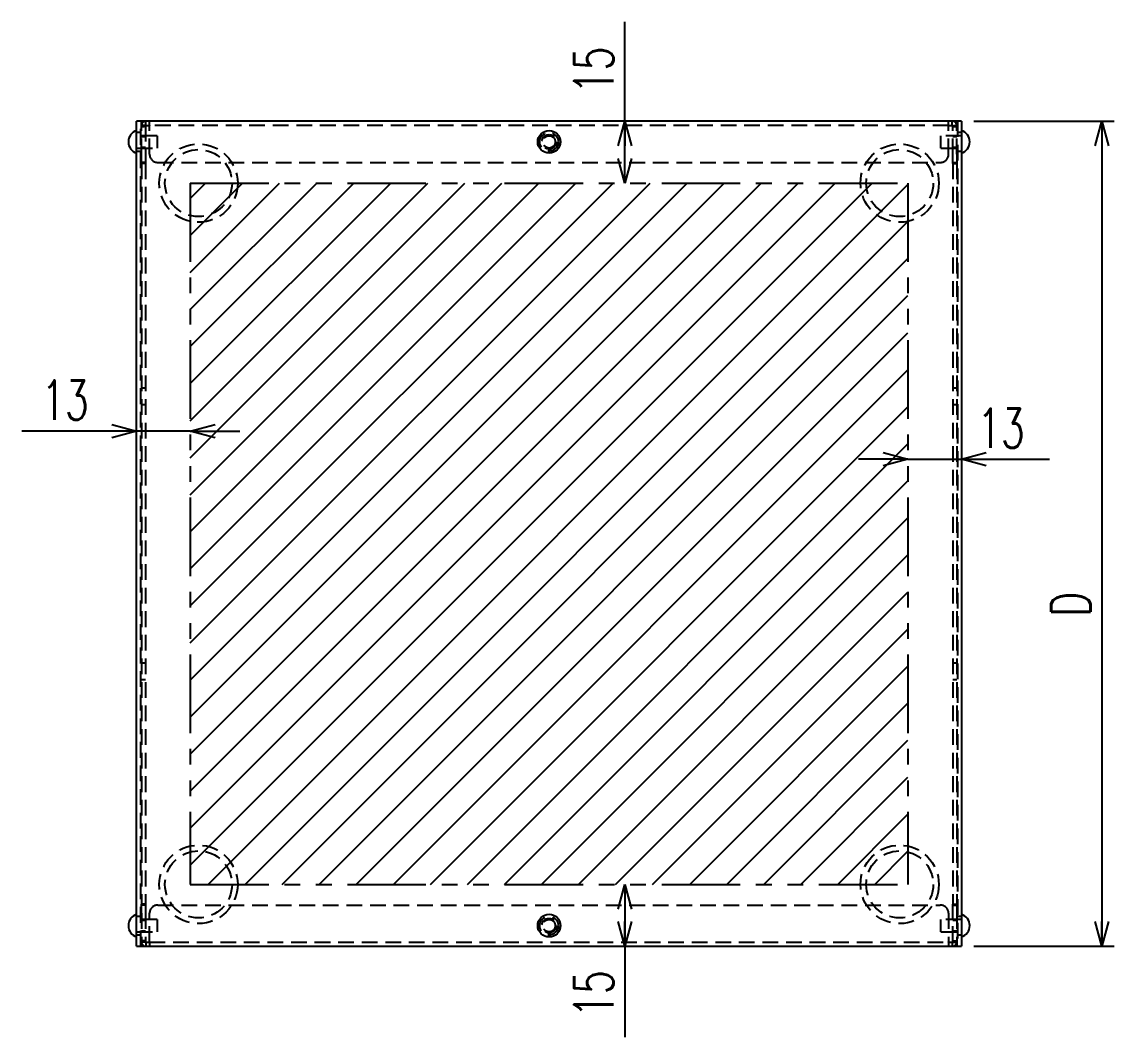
# Model space of a CAD drawing. Extents: x 95 to 340, y 40 to 279.
# Drawn here: x 101.8 to 190.1, y 197.3 to 279.4 of the extents above; entities that cross this region are included whole.
import ezdxf

# ---------------------------------------------------------------- set-up
doc = ezdxf.new("R2010")
doc.units = 0
doc.linetypes.add('HIDDEN', pattern=[1.905, 1.27, -0.635])
doc.linetypes.add('PHANTOM', pattern=[12.7, 6.35, -1.27, 1.27, -1.27, 1.27, -1.27])
doc.layers.get('0').update_dxf_attribs({"linetype": 'CONTINUOUS'})
doc.layers.add('記入事項', color=7, linetype='CONTINUOUS')
doc.styles.add('SLDTEXTSTYLE0', font='TXT', dxfattribs={"width": 0.7, "bigfont": 'bigfont'})
doc.dimstyles.get("Standard").update_dxf_attribs({"dimtxt": 2.5, "dimasz": 2.5, "dimexe": 1.25, "dimexo": 0.625, "dimtad": 1, "dimcen": 2.5, "dimazin": 3, "dimtfac": 1, "dimtmove": 0, "dimatfit": 3})

# ---------------------------------------------------------------- blocks, each defined once
blk = doc.blocks.new('*X33')
at = {"color": 0}
for p, q in [((115.425, 211.214), (170.545, 266.334)), ((115.425, 214.208), (167.551, 266.334)), ((115.425, 217.201), (164.558, 266.334)), ((115.425, 220.194), (161.564, 266.334)), ((115.425, 223.188), (158.571, 266.334)), ((115.425, 226.181), (155.578, 266.334)), ((115.425, 229.175), (152.584, 266.334)), ((115.425, 232.168), (149.591, 266.334)), ((115.425, 235.161), (146.597, 266.334)), ((115.425, 238.155), (143.604, 266.334)), ((115.425, 241.148), (140.61, 266.334)), ((115.425, 244.142), (137.617, 266.334)), ((115.425, 247.135), (134.624, 266.334)), ((115.425, 250.129), (131.63, 266.334)), ((115.425, 253.122), (128.637, 266.334)), ((115.425, 256.115), (125.643, 266.334)), ((115.425, 259.109), (122.65, 266.334)), ((115.425, 262.102), (119.657, 266.334)), ((115.425, 265.096), (116.663, 266.334)), ((116.871, 209.667), (173.425, 266.221)), ((119.865, 209.667), (173.425, 263.227)), ((122.858, 209.667), (173.425, 260.234)), ((125.852, 209.667), (173.425, 257.24)), ((128.845, 209.667), (173.425, 254.247)), ((131.838, 209.667), (173.425, 251.254)), ((134.832, 209.667), (173.425, 248.26)), ((137.825, 209.667), (173.425, 245.267)), ((140.819, 209.667), (173.425, 242.273)), ((143.812, 209.667), (173.425, 239.28)), ((146.806, 209.667), (173.425, 236.286)), ((149.799, 209.667), (173.425, 233.293)), ((152.792, 209.667), (173.425, 230.3)), ((155.786, 209.667), (173.425, 227.306)), ((158.779, 209.667), (173.425, 224.313)), ((161.773, 209.667), (173.425, 221.319)), ((164.766, 209.667), (173.425, 218.326)), ((167.76, 209.667), (173.425, 215.333)), ((170.753, 209.667), (173.425, 212.339))]:
    blk.add_line(p, q, dxfattribs=at)
blk = doc.blocks.new('_OPEN30')
at = {"color": 0, "linetype": 'BYBLOCK'}
for p, q in [((-1, 0.267949), (0, 0)), ((0, 0), (-1, -0.267949)), ((0, 0), (-1, 0))]:
    blk.add_line(p, q, dxfattribs=at)
blk = doc.blocks.new('*U34')
at = {"layer": '記入事項', "color": 7, "style": 'SLDTEXTSTYLE0', "width": 0.7}
blk.add_text('15', height=3.175, rotation=90, dxfattribs=at).set_placement((149.622, 198.911))
blk = doc.blocks.new('*D12')
at = {"layer": '記入事項', "color": 7}
for p, q in [((150.539, 209.667), (150.539, 204.667)), ((150.539, 204.667), (150.539, 197.324))]:
    blk.add_line(p, q, dxfattribs=at)
blk.add_blockref('*U34', (0, 0))
at = {"layer": '記入事項', "color": 7, "xscale": 2, "yscale": 2}
for p, rotation in [((150.539, 209.667, 0.033), 90), ((150.539, 204.667, 0.033), 270)]:
    blk.add_blockref('_OPEN30', p, dxfattribs=dict(at, rotation=rotation))
blk = doc.blocks.new('*U35')
at = {"layer": '記入事項', "color": 7, "style": 'SLDTEXTSTYLE0', "width": 0.7}
blk.add_text('15', height=3.175, rotation=90, dxfattribs=at).set_placement((149.622, 273.546))
blk = doc.blocks.new('*D13')
at = {"layer": '記入事項', "color": 7}
for p, q in [((150.539, 271.334), (150.539, 279.365)), ((150.539, 266.334), (150.539, 271.334))]:
    blk.add_line(p, q, dxfattribs=at)
blk.add_blockref('*U35', (0, 0))
at = {"layer": '記入事項', "color": 7, "xscale": 2, "yscale": 2}
for p, rotation in [((150.539, 271.334, 0.033), 90), ((150.539, 266.334, 0.033), 270)]:
    blk.add_blockref('_OPEN30', p, dxfattribs=dict(at, rotation=rotation))
blk = doc.blocks.new('*U36')
at = {"layer": '記入事項', "style": 'SLDTEXTSTYLE0', "width": 0.7}
blk.add_text('13', height=3.175, dxfattribs=at).set_placement((103.402, 247.215))
blk = doc.blocks.new('*D14')
at = {"layer": '記入事項'}
for p, q in [((111.091, 246.297), (101.815, 246.297)), ((115.425, 246.297), (111.091, 246.297)), ((115.425, 246.297), (119.425, 246.297))]:
    blk.add_line(p, q, dxfattribs=at)
blk.add_blockref('*U36', (0, 0))
at = {"layer": '記入事項', "xscale": 2, "yscale": 2}
blk.add_blockref('_OPEN30', (111.091, 246.297, 0.033), dxfattribs=at)
at = {"layer": '記入事項', "xscale": 2, "yscale": 2, "rotation": 180}
blk.add_blockref('_OPEN30', (115.425, 246.297, 0.033), dxfattribs=at)
blk = doc.blocks.new('*U37')
at = {"layer": '記入事項', "style": 'SLDTEXTSTYLE0', "width": 0.7}
blk.add_text('13', height=3.175, dxfattribs=at).set_placement((179.052, 244.936))
blk = doc.blocks.new('*D15')
at = {"layer": '記入事項'}
for p, q in [((173.425, 244.018), (169.425, 244.018)), ((173.425, 244.018), (177.758, 244.018)), ((177.758, 244.018), (184.871, 244.018))]:
    blk.add_line(p, q, dxfattribs=at)
blk.add_blockref('*U37', (0, 0))
at = {"layer": '記入事項', "xscale": 2, "yscale": 2}
blk.add_blockref('_OPEN30', (173.425, 244.018, 0.033), dxfattribs=at)
at = {"layer": '記入事項', "xscale": 2, "yscale": 2, "rotation": 180}
blk.add_blockref('_OPEN30', (177.758, 244.018, 0.033), dxfattribs=at)
blk = doc.blocks.new('*U38')
at = {"layer": '記入事項', "color": 7, "style": 'SLDTEXTSTYLE0', "width": 0.7}
blk.add_text('D', height=3.175, rotation=90, dxfattribs=at).set_placement((188.174, 231.301))
blk = doc.blocks.new('*D16')
at = {"layer": '記入事項', "color": 7}
for p, q in [((178.758, 271.334), (190.091, 271.334)), ((189.091, 271.334), (189.091, 204.667)), ((178.758, 204.667), (190.091, 204.667))]:
    blk.add_line(p, q, dxfattribs=at)
blk.add_blockref('*U38', (0, 0))
at = {"layer": '記入事項', "color": 7, "xscale": 2, "yscale": 2}
for p, rotation in [((189.091, 271.334, -16.467), 90), ((189.091, 204.667, -16.467), 270)]:
    blk.add_blockref('_OPEN30', p, dxfattribs=dict(at, rotation=rotation))

msp = doc.modelspace()

# ---------------------------------------------------------------- linework, layer by layer
at = {"color": 7, "linetype": 'CONTINUOUS'}
for p, q in [((111.091, 204.667), (111.091, 271.334)), ((111.458, 271.334), (111.091, 271.334)), ((177.391, 271.334), (111.458, 271.334)), ((177.758, 271.334), (177.391, 271.334)), ((177.758, 271.334), (177.758, 204.667)), ((111.091, 204.667), (111.458, 204.667)), ((111.458, 204.667), (177.391, 204.667)), ((177.391, 204.667), (177.758, 204.667))]:
    msp.add_line(p, q, dxfattribs=at)
at = {"color": 7, "linetype": 'HIDDEN'}
for p, q in [((111.425, 204.667), (111.425, 271.334)), ((111.475, 271.001), (111.475, 271.334)), ((111.841, 271.001), (111.841, 271.334)), ((112.141, 271.001), (112.141, 271.334)), ((176.708, 271.001), (176.708, 271.334)), ((177.008, 271.001), (177.008, 271.334)), ((177.375, 271.001), (177.375, 271.334)), ((177.425, 271.334), (177.425, 204.667)), ((111.425, 270.417), (111.091, 270.417)), ((112.758, 270.167), (111.091, 270.167)), ((111.741, 271.001), (111.475, 271.001)), ((111.475, 270.967), (111.475, 271.001)), ((111.475, 268.667), (111.475, 270.967)), ((111.808, 270.967), (111.475, 270.967)), ((111.808, 270.897), (111.475, 270.897)), ((111.808, 270.967), (111.808, 268.667)), ((111.841, 271.001), (112.141, 271.001)), ((112.141, 271.001), (112.141, 270.967)), ((176.708, 271.001), (112.141, 271.001)), ((112.141, 268.667), (112.141, 270.967)), ((112.758, 270.167), (112.758, 269.167)), ((176.091, 269.167), (176.091, 270.167)), ((177.758, 270.167), (176.091, 270.167)), ((176.708, 271.001), (177.008, 271.001)), ((176.708, 271.001), (176.708, 270.967)), ((176.708, 268.667), (176.708, 270.967)), ((177.041, 268.667), (177.041, 270.967)), ((177.041, 270.967), (177.375, 270.967)), ((177.041, 270.897), (177.375, 270.897)), ((177.108, 271.001), (177.375, 271.001)), ((177.375, 271.001), (177.375, 270.967)), ((177.375, 268.667), (177.375, 270.967)), ((177.758, 270.417), (177.425, 270.417)), ((111.808, 270.084), (111.475, 270.084)), ((111.475, 269.251), (111.808, 269.251)), ((177.375, 270.084), (177.041, 270.084)), ((177.041, 269.251), (177.375, 269.251)), ((111.091, 269.167), (112.758, 269.167)), ((111.091, 268.917), (111.425, 268.917)), ((111.475, 268.001), (111.475, 268.667)), ((111.808, 268.667), (111.808, 268.001)), ((176.091, 269.167), (177.758, 269.167)), ((177.041, 268.001), (177.041, 268.667)), ((177.375, 268.667), (177.375, 268.001)), ((177.425, 268.917), (177.758, 268.917)), ((111.808, 268.001), (111.475, 268.001)), ((111.475, 268.001), (111.475, 267.93)), ((111.808, 267.93), (111.475, 267.93)), ((111.475, 267.93), (111.475, 208.071)), ((111.808, 268.001), (111.808, 267.93)), ((111.808, 267.93), (111.808, 208.071)), ((112.808, 268.001), (176.041, 268.001)), ((177.041, 268.001), (177.375, 268.001)), ((177.041, 267.93), (177.041, 268.001)), ((177.041, 267.93), (177.375, 267.93)), ((177.041, 267.93), (177.041, 208.071)), ((177.375, 268.001), (177.375, 267.93)), ((177.375, 267.93), (177.375, 208.071)), ((111.808, 249.778), (111.475, 249.778)), ((177.375, 249.778), (177.041, 249.778)), ((111.475, 248.445), (111.808, 248.445)), ((177.041, 248.445), (177.375, 248.445)), ((111.808, 227.556), (111.475, 227.556)), ((177.375, 227.556), (177.041, 227.556)), ((111.475, 226.223), (111.808, 226.223)), ((177.041, 226.223), (177.375, 226.223)), ((111.808, 208.071), (111.475, 208.071)), ((111.475, 208.001), (111.475, 208.071)), ((111.808, 208.001), (111.475, 208.001)), ((111.475, 207.334), (111.475, 208.001)), ((111.808, 208.071), (111.808, 208.001)), ((111.808, 208.001), (111.808, 207.334)), ((112.808, 208.001), (176.041, 208.001)), ((177.041, 208.071), (177.375, 208.071)), ((177.041, 208.001), (177.041, 208.071)), ((177.041, 208.001), (177.375, 208.001)), ((177.041, 207.334), (177.041, 208.001)), ((177.375, 208.001), (177.375, 208.071)), ((177.375, 208.001), (177.375, 207.334)), ((111.425, 207.084), (111.091, 207.084)), ((112.758, 206.834), (111.091, 206.834)), ((111.475, 207.334), (111.475, 205.034)), ((111.808, 206.751), (111.475, 206.751)), ((111.808, 207.334), (111.808, 205.034)), ((112.141, 205.034), (112.141, 207.334)), ((112.758, 206.834), (112.758, 205.834)), ((176.091, 205.834), (176.091, 206.834)), ((177.758, 206.834), (176.091, 206.834)), ((176.708, 207.334), (176.708, 205.034)), ((177.041, 205.034), (177.041, 207.334)), ((177.375, 206.751), (177.041, 206.751)), ((177.375, 207.334), (177.375, 205.034)), ((177.758, 207.084), (177.425, 207.084)), ((111.091, 205.834), (112.758, 205.834)), ((111.475, 205.917), (111.808, 205.917)), ((176.091, 205.834), (177.758, 205.834)), ((177.041, 205.917), (177.375, 205.917)), ((111.091, 205.584), (111.425, 205.584)), ((111.808, 205.105), (111.475, 205.105)), ((111.808, 205.034), (111.475, 205.034)), ((111.475, 205.001), (111.475, 205.034)), ((111.475, 205.001), (111.475, 204.667)), ((111.741, 205.001), (111.475, 205.001)), ((111.841, 205.001), (112.141, 205.001)), ((111.841, 205.001), (111.841, 204.667)), ((112.141, 205.034), (112.141, 205.001)), ((112.141, 205.001), (112.141, 204.667)), ((112.141, 205.001), (176.708, 205.001)), ((176.708, 205.001), (176.708, 205.034)), ((176.708, 205.001), (176.708, 204.667)), ((176.708, 205.001), (177.008, 205.001)), ((177.008, 205.001), (177.008, 204.667)), ((177.041, 205.105), (177.375, 205.105)), ((177.041, 205.034), (177.375, 205.034)), ((177.108, 205.001), (177.375, 205.001)), ((177.375, 205.034), (177.375, 205.001)), ((177.375, 205.001), (177.375, 204.667)), ((177.425, 205.584), (177.758, 205.584))]:
    msp.add_line(p, q, dxfattribs=at)
at = {"color": 7}
for points in [[(111.475, 270.897, 0), (111.475, 270.897, 0), (111.475, 270.897, 0), (111.476, 270.897, 0), (111.476, 270.897, 0), (111.476, 270.897, 0), (111.476, 270.898, 0), (111.477, 270.898, 0), (111.477, 270.898, 0), (111.477, 270.898, 0), (111.478, 270.898, 0), (111.478, 270.898, 0), (111.478, 270.898, 0), (111.479, 270.899, 0), (111.479, 270.899, 0), (111.479, 270.899, 0), (111.48, 270.899, 0), (111.48, 270.899, 0), (111.48, 270.899, 0), (111.481, 270.9, 0), (111.481, 270.9, 0), (111.482, 270.9, 0), (111.482, 270.9, 0), (111.482, 270.9, 0), (111.483, 270.9, 0), (111.483, 270.9, 0), (111.484, 270.901, 0), (111.484, 270.901, 0), (111.484, 270.901, 0), (111.485, 270.901, 0), (111.485, 270.901, 0), (111.486, 270.901, 0), (111.486, 270.901, 0), (111.487, 270.902, 0), (111.487, 270.902, 0), (111.488, 270.902, 0), (111.488, 270.902, 0), (111.489, 270.902, 0), (111.49, 270.902, 0), (111.49, 270.903, 0), (111.491, 270.903, 0), (111.491, 270.903, 0), (111.492, 270.903, 0), (111.493, 270.903, 0), (111.493, 270.903, 0), (111.494, 270.903, 0), (111.495, 270.904, 0), (111.495, 270.904, 0), (111.496, 270.904, 0), (111.497, 270.904, 0), (111.498, 270.904, 0), (111.499, 270.904, 0), (111.499, 270.904, 0), (111.5, 270.905, 0), (111.501, 270.905, 0), (111.502, 270.905, 0), (111.503, 270.905, 0), (111.504, 270.905, 0), (111.505, 270.905, 0), (111.506, 270.905, 0), (111.507, 270.906, 0), (111.508, 270.906, 0), (111.509, 270.906, 0), (111.51, 270.906, 0), (111.511, 270.906, 0), (111.512, 270.906, 0), (111.513, 270.907, 0), (111.514, 270.907, 0), (111.515, 270.907, 0), (111.516, 270.907, 0), (111.518, 270.907, 0), (111.519, 270.907, 0), (111.52, 270.907, 0), (111.521, 270.908, 0), (111.523, 270.908, 0), (111.524, 270.908, 0), (111.525, 270.908, 0), (111.527, 270.908, 0), (111.528, 270.908, 0), (111.529, 270.908, 0), (111.531, 270.909, 0), (111.532, 270.909, 0), (111.533, 270.909, 0), (111.535, 270.909, 0), (111.536, 270.909, 0), (111.538, 270.909, 0), (111.539, 270.91, 0), (111.541, 270.91, 0), (111.542, 270.91, 0), (111.544, 270.91, 0), (111.545, 270.91, 0), (111.547, 270.91, 0), (111.549, 270.91, 0), (111.55, 270.911, 0), (111.552, 270.911, 0), (111.553, 270.911, 0), (111.555, 270.911, 0), (111.557, 270.911, 0), (111.558, 270.911, 0), (111.56, 270.911, 0), (111.562, 270.912, 0), (111.563, 270.912, 0), (111.565, 270.912, 0), (111.567, 270.912, 0), (111.569, 270.912, 0), (111.57, 270.912, 0), (111.572, 270.913, 0), (111.574, 270.913, 0), (111.576, 270.913, 0), (111.577, 270.913, 0), (111.579, 270.913, 0), (111.581, 270.913, 0), (111.583, 270.913, 0), (111.585, 270.914, 0), (111.587, 270.914, 0), (111.589, 270.914, 0), (111.591, 270.914, 0), (111.592, 270.914, 0), (111.594, 270.914, 0), (111.596, 270.914, 0), (111.598, 270.915, 0), (111.6, 270.915, 0), (111.602, 270.915, 0), (111.604, 270.915, 0), (111.606, 270.915, 0), (111.608, 270.915, 0), (111.61, 270.916, 0), (111.612, 270.916, 0), (111.614, 270.916, 0), (111.616, 270.916, 0), (111.618, 270.916, 0), (111.62, 270.916, 0), (111.622, 270.916, 0), (111.624, 270.917, 0), (111.626, 270.917, 0), (111.629, 270.917, 0), (111.631, 270.917, 0), (111.633, 270.917, 0), (111.635, 270.917, 0), (111.637, 270.917, 0), (111.639, 270.918, 0), (111.641, 270.918, 0), (111.644, 270.918, 0), (111.646, 270.918, 0), (111.648, 270.918, 0), (111.65, 270.918, 0), (111.652, 270.918, 0), (111.654, 270.919, 0), (111.657, 270.919, 0), (111.659, 270.919, 0), (111.661, 270.919, 0), (111.663, 270.919, 0), (111.666, 270.919, 0), (111.668, 270.92, 0), (111.67, 270.92, 0), (111.672, 270.92, 0), (111.675, 270.92, 0), (111.677, 270.92, 0), (111.679, 270.92, 0), (111.682, 270.92, 0), (111.684, 270.921, 0), (111.686, 270.921, 0), (111.689, 270.921, 0), (111.691, 270.921, 0), (111.693, 270.921, 0), (111.696, 270.921, 0), (111.698, 270.921, 0), (111.7, 270.922, 0), (111.703, 270.922, 0), (111.705, 270.922, 0), (111.708, 270.922, 0), (111.71, 270.922, 0), (111.712, 270.922, 0), (111.715, 270.923, 0), (111.717, 270.923, 0), (111.72, 270.923, 0), (111.722, 270.923, 0), (111.725, 270.923, 0), (111.727, 270.923, 0), (111.729, 270.923, 0), (111.732, 270.924, 0), (111.734, 270.924, 0), (111.737, 270.924, 0), (111.739, 270.924, 0), (111.742, 270.924, 0), (111.744, 270.924, 0), (111.747, 270.924, 0), (111.749, 270.925, 0), (111.752, 270.925, 0), (111.754, 270.925, 0), (111.757, 270.925, 0), (111.759, 270.925, 0), (111.762, 270.925, 0), (111.764, 270.926, 0), (111.767, 270.926, 0), (111.769, 270.926, 0), (111.772, 270.926, 0), (111.775, 270.926, 0), (111.777, 270.926, 0), (111.78, 270.926, 0), (111.782, 270.927, 0), (111.785, 270.927, 0), (111.787, 270.927, 0), (111.79, 270.927, 0), (111.792, 270.927, 0), (111.795, 270.927, 0), (111.798, 270.927, 0), (111.8, 270.928, 0), (111.803, 270.928, 0), (111.805, 270.928, 0), (111.808, 270.928, 0), (111.81, 270.928, 0), (111.813, 270.928, 0), (111.816, 270.929, 0), (111.818, 270.929, 0), (111.821, 270.929, 0), (111.823, 270.929, 0), (111.826, 270.929, 0), (111.828, 270.929, 0), (111.831, 270.929, 0), (111.834, 270.93, 0), (111.836, 270.93, 0), (111.839, 270.93, 0), (111.841, 270.93, 0)], [(177.008, 270.93, 0), (177.011, 270.93, 0), (177.013, 270.93, 0), (177.016, 270.93, 0), (177.018, 270.929, 0), (177.021, 270.929, 0), (177.024, 270.929, 0), (177.026, 270.929, 0), (177.029, 270.929, 0), (177.031, 270.929, 0), (177.034, 270.929, 0), (177.036, 270.928, 0), (177.039, 270.928, 0), (177.042, 270.928, 0), (177.044, 270.928, 0), (177.047, 270.928, 0), (177.049, 270.928, 0), (177.052, 270.927, 0), (177.054, 270.927, 0), (177.057, 270.927, 0), (177.06, 270.927, 0), (177.062, 270.927, 0), (177.065, 270.927, 0), (177.067, 270.927, 0), (177.07, 270.926, 0), (177.072, 270.926, 0), (177.075, 270.926, 0), (177.077, 270.926, 0), (177.08, 270.926, 0), (177.082, 270.926, 0), (177.085, 270.926, 0), (177.088, 270.925, 0), (177.09, 270.925, 0), (177.093, 270.925, 0), (177.095, 270.925, 0), (177.098, 270.925, 0), (177.1, 270.925, 0), (177.103, 270.924, 0), (177.105, 270.924, 0), (177.108, 270.924, 0), (177.11, 270.924, 0), (177.113, 270.924, 0), (177.115, 270.924, 0), (177.117, 270.924, 0), (177.12, 270.923, 0), (177.122, 270.923, 0), (177.125, 270.923, 0), (177.127, 270.923, 0), (177.13, 270.923, 0), (177.132, 270.923, 0), (177.135, 270.923, 0), (177.137, 270.922, 0), (177.139, 270.922, 0), (177.142, 270.922, 0), (177.144, 270.922, 0), (177.147, 270.922, 0), (177.149, 270.922, 0), (177.151, 270.921, 0), (177.154, 270.921, 0), (177.156, 270.921, 0), (177.158, 270.921, 0), (177.161, 270.921, 0), (177.163, 270.921, 0), (177.165, 270.921, 0), (177.168, 270.92, 0), (177.17, 270.92, 0), (177.172, 270.92, 0), (177.175, 270.92, 0), (177.177, 270.92, 0), (177.179, 270.92, 0), (177.181, 270.92, 0), (177.184, 270.919, 0), (177.186, 270.919, 0), (177.188, 270.919, 0), (177.19, 270.919, 0), (177.193, 270.919, 0), (177.195, 270.919, 0), (177.197, 270.918, 0), (177.199, 270.918, 0), (177.202, 270.918, 0), (177.204, 270.918, 0), (177.206, 270.918, 0), (177.208, 270.918, 0), (177.21, 270.918, 0), (177.212, 270.917, 0), (177.214, 270.917, 0), (177.217, 270.917, 0), (177.219, 270.917, 0), (177.221, 270.917, 0), (177.223, 270.917, 0), (177.225, 270.917, 0), (177.227, 270.916, 0), (177.229, 270.916, 0), (177.231, 270.916, 0), (177.233, 270.916, 0), (177.235, 270.916, 0), (177.237, 270.916, 0), (177.239, 270.916, 0), (177.241, 270.915, 0), (177.243, 270.915, 0), (177.245, 270.915, 0), (177.247, 270.915, 0), (177.249, 270.915, 0), (177.251, 270.915, 0), (177.253, 270.914, 0), (177.255, 270.914, 0), (177.257, 270.914, 0), (177.259, 270.914, 0), (177.261, 270.914, 0), (177.263, 270.914, 0), (177.265, 270.914, 0), (177.266, 270.913, 0), (177.268, 270.913, 0), (177.27, 270.913, 0), (177.272, 270.913, 0), (177.274, 270.913, 0), (177.275, 270.913, 0), (177.277, 270.913, 0), (177.279, 270.912, 0), (177.281, 270.912, 0), (177.283, 270.912, 0), (177.284, 270.912, 0), (177.286, 270.912, 0), (177.288, 270.912, 0), (177.289, 270.911, 0), (177.291, 270.911, 0), (177.293, 270.911, 0), (177.294, 270.911, 0), (177.296, 270.911, 0), (177.298, 270.911, 0), (177.299, 270.911, 0), (177.301, 270.91, 0), (177.302, 270.91, 0), (177.304, 270.91, 0), (177.306, 270.91, 0), (177.307, 270.91, 0), (177.309, 270.91, 0), (177.31, 270.91, 0), (177.312, 270.909, 0), (177.313, 270.909, 0), (177.314, 270.909, 0), (177.316, 270.909, 0), (177.317, 270.909, 0), (177.319, 270.909, 0), (177.32, 270.908, 0), (177.321, 270.908, 0), (177.323, 270.908, 0), (177.324, 270.908, 0), (177.325, 270.908, 0), (177.327, 270.908, 0), (177.328, 270.908, 0), (177.329, 270.907, 0), (177.33, 270.907, 0), (177.332, 270.907, 0), (177.333, 270.907, 0), (177.334, 270.907, 0), (177.335, 270.907, 0), (177.336, 270.907, 0), (177.337, 270.906, 0), (177.339, 270.906, 0), (177.34, 270.906, 0), (177.341, 270.906, 0), (177.342, 270.906, 0), (177.343, 270.906, 0), (177.344, 270.905, 0), (177.345, 270.905, 0), (177.346, 270.905, 0), (177.347, 270.905, 0), (177.347, 270.905, 0), (177.348, 270.905, 0), (177.349, 270.905, 0), (177.35, 270.904, 0), (177.351, 270.904, 0), (177.352, 270.904, 0), (177.352, 270.904, 0), (177.353, 270.904, 0), (177.354, 270.904, 0), (177.355, 270.904, 0), (177.355, 270.903, 0), (177.356, 270.903, 0), (177.357, 270.903, 0), (177.357, 270.903, 0), (177.358, 270.903, 0), (177.359, 270.903, 0), (177.359, 270.903, 0), (177.36, 270.902, 0), (177.36, 270.902, 0), (177.361, 270.902, 0), (177.361, 270.902, 0), (177.362, 270.902, 0), (177.363, 270.902, 0), (177.363, 270.901, 0), (177.364, 270.901, 0), (177.364, 270.901, 0), (177.364, 270.901, 0), (177.365, 270.901, 0), (177.365, 270.901, 0), (177.366, 270.901, 0), (177.366, 270.9, 0), (177.367, 270.9, 0), (177.367, 270.9, 0), (177.367, 270.9, 0), (177.368, 270.9, 0), (177.368, 270.9, 0), (177.369, 270.9, 0), (177.369, 270.899, 0), (177.369, 270.899, 0), (177.37, 270.899, 0), (177.37, 270.899, 0), (177.37, 270.899, 0), (177.371, 270.899, 0), (177.371, 270.898, 0), (177.371, 270.898, 0), (177.372, 270.898, 0), (177.372, 270.898, 0), (177.372, 270.898, 0), (177.373, 270.898, 0), (177.373, 270.898, 0), (177.373, 270.897, 0), (177.373, 270.897, 0), (177.374, 270.897, 0), (177.374, 270.897, 0), (177.374, 270.897, 0), (177.375, 270.897, 0)], [(111.841, 205.071, 0), (111.839, 205.072, 0), (111.836, 205.072, 0), (111.834, 205.072, 0), (111.831, 205.072, 0), (111.828, 205.072, 0), (111.826, 205.072, 0), (111.823, 205.072, 0), (111.821, 205.073, 0), (111.818, 205.073, 0), (111.816, 205.073, 0), (111.813, 205.073, 0), (111.81, 205.073, 0), (111.808, 205.073, 0), (111.805, 205.074, 0), (111.803, 205.074, 0), (111.8, 205.074, 0), (111.798, 205.074, 0), (111.795, 205.074, 0), (111.792, 205.074, 0), (111.79, 205.074, 0), (111.787, 205.075, 0), (111.785, 205.075, 0), (111.782, 205.075, 0), (111.78, 205.075, 0), (111.777, 205.075, 0), (111.775, 205.075, 0), (111.772, 205.075, 0), (111.769, 205.076, 0), (111.767, 205.076, 0), (111.764, 205.076, 0), (111.762, 205.076, 0), (111.759, 205.076, 0), (111.757, 205.076, 0), (111.754, 205.077, 0), (111.752, 205.077, 0), (111.749, 205.077, 0), (111.747, 205.077, 0), (111.744, 205.077, 0), (111.742, 205.077, 0), (111.739, 205.077, 0), (111.737, 205.078, 0), (111.734, 205.078, 0), (111.732, 205.078, 0), (111.729, 205.078, 0), (111.727, 205.078, 0), (111.725, 205.078, 0), (111.722, 205.078, 0), (111.72, 205.079, 0), (111.717, 205.079, 0), (111.715, 205.079, 0), (111.712, 205.079, 0), (111.71, 205.079, 0), (111.708, 205.079, 0), (111.705, 205.08, 0), (111.703, 205.08, 0), (111.7, 205.08, 0), (111.698, 205.08, 0), (111.696, 205.08, 0), (111.693, 205.08, 0), (111.691, 205.08, 0), (111.689, 205.081, 0), (111.686, 205.081, 0), (111.684, 205.081, 0), (111.682, 205.081, 0), (111.679, 205.081, 0), (111.677, 205.081, 0), (111.675, 205.081, 0), (111.672, 205.082, 0), (111.67, 205.082, 0), (111.668, 205.082, 0), (111.666, 205.082, 0), (111.663, 205.082, 0), (111.661, 205.082, 0), (111.659, 205.082, 0), (111.657, 205.083, 0), (111.654, 205.083, 0), (111.652, 205.083, 0), (111.65, 205.083, 0), (111.648, 205.083, 0), (111.646, 205.083, 0), (111.644, 205.084, 0), (111.641, 205.084, 0), (111.639, 205.084, 0), (111.637, 205.084, 0), (111.635, 205.084, 0), (111.633, 205.084, 0), (111.631, 205.084, 0), (111.629, 205.085, 0), (111.626, 205.085, 0), (111.624, 205.085, 0), (111.622, 205.085, 0), (111.62, 205.085, 0), (111.618, 205.085, 0), (111.616, 205.085, 0), (111.614, 205.086, 0), (111.612, 205.086, 0), (111.61, 205.086, 0), (111.608, 205.086, 0), (111.606, 205.086, 0), (111.604, 205.086, 0), (111.602, 205.087, 0), (111.6, 205.087, 0), (111.598, 205.087, 0), (111.596, 205.087, 0), (111.594, 205.087, 0), (111.592, 205.087, 0), (111.591, 205.087, 0), (111.589, 205.088, 0), (111.587, 205.088, 0), (111.585, 205.088, 0), (111.583, 205.088, 0), (111.581, 205.088, 0), (111.579, 205.088, 0), (111.577, 205.088, 0), (111.576, 205.089, 0), (111.574, 205.089, 0), (111.572, 205.089, 0), (111.57, 205.089, 0), (111.569, 205.089, 0), (111.567, 205.089, 0), (111.565, 205.09, 0), (111.563, 205.09, 0), (111.562, 205.09, 0), (111.56, 205.09, 0), (111.558, 205.09, 0), (111.557, 205.09, 0), (111.555, 205.09, 0), (111.553, 205.091, 0), (111.552, 205.091, 0), (111.55, 205.091, 0), (111.549, 205.091, 0), (111.547, 205.091, 0), (111.545, 205.091, 0), (111.544, 205.091, 0), (111.542, 205.092, 0), (111.541, 205.092, 0), (111.539, 205.092, 0), (111.538, 205.092, 0), (111.536, 205.092, 0), (111.535, 205.092, 0), (111.533, 205.093, 0), (111.532, 205.093, 0), (111.531, 205.093, 0), (111.529, 205.093, 0), (111.528, 205.093, 0), (111.527, 205.093, 0), (111.525, 205.093, 0), (111.524, 205.094, 0), (111.523, 205.094, 0), (111.521, 205.094, 0), (111.52, 205.094, 0), (111.519, 205.094, 0), (111.518, 205.094, 0), (111.516, 205.094, 0), (111.515, 205.095, 0), (111.514, 205.095, 0), (111.513, 205.095, 0), (111.512, 205.095, 0), (111.511, 205.095, 0), (111.51, 205.095, 0), (111.509, 205.095, 0), (111.508, 205.096, 0), (111.507, 205.096, 0), (111.506, 205.096, 0), (111.505, 205.096, 0), (111.504, 205.096, 0), (111.503, 205.096, 0), (111.502, 205.097, 0), (111.501, 205.097, 0), (111.5, 205.097, 0), (111.499, 205.097, 0), (111.499, 205.097, 0), (111.498, 205.097, 0), (111.497, 205.097, 0), (111.496, 205.098, 0), (111.495, 205.098, 0), (111.495, 205.098, 0), (111.494, 205.098, 0), (111.493, 205.098, 0), (111.493, 205.098, 0), (111.492, 205.098, 0), (111.491, 205.099, 0), (111.491, 205.099, 0), (111.49, 205.099, 0), (111.49, 205.099, 0), (111.489, 205.099, 0), (111.488, 205.099, 0), (111.488, 205.1, 0), (111.487, 205.1, 0), (111.487, 205.1, 0), (111.486, 205.1, 0), (111.486, 205.1, 0), (111.485, 205.1, 0), (111.485, 205.1, 0), (111.484, 205.101, 0), (111.484, 205.101, 0), (111.484, 205.101, 0), (111.483, 205.101, 0), (111.483, 205.101, 0), (111.482, 205.101, 0), (111.482, 205.101, 0), (111.482, 205.102, 0), (111.481, 205.102, 0), (111.481, 205.102, 0), (111.48, 205.102, 0), (111.48, 205.102, 0), (111.48, 205.102, 0), (111.479, 205.103, 0), (111.479, 205.103, 0), (111.479, 205.103, 0), (111.478, 205.103, 0), (111.478, 205.103, 0), (111.478, 205.103, 0), (111.477, 205.103, 0), (111.477, 205.104, 0), (111.477, 205.104, 0), (111.476, 205.104, 0), (111.476, 205.104, 0), (111.476, 205.104, 0), (111.476, 205.104, 0), (111.475, 205.104, 0), (111.475, 205.105, 0), (111.475, 205.105, 0)], [(177.375, 205.105, 0), (177.374, 205.105, 0), (177.374, 205.104, 0), (177.374, 205.104, 0), (177.373, 205.104, 0), (177.373, 205.104, 0), (177.373, 205.104, 0), (177.373, 205.104, 0), (177.372, 205.104, 0), (177.372, 205.103, 0), (177.372, 205.103, 0), (177.371, 205.103, 0), (177.371, 205.103, 0), (177.371, 205.103, 0), (177.37, 205.103, 0), (177.37, 205.103, 0), (177.37, 205.102, 0), (177.369, 205.102, 0), (177.369, 205.102, 0), (177.369, 205.102, 0), (177.368, 205.102, 0), (177.368, 205.102, 0), (177.367, 205.101, 0), (177.367, 205.101, 0), (177.367, 205.101, 0), (177.366, 205.101, 0), (177.366, 205.101, 0), (177.365, 205.101, 0), (177.365, 205.101, 0), (177.364, 205.1, 0), (177.364, 205.1, 0), (177.364, 205.1, 0), (177.363, 205.1, 0), (177.363, 205.1, 0), (177.362, 205.1, 0), (177.361, 205.1, 0), (177.361, 205.099, 0), (177.36, 205.099, 0), (177.36, 205.099, 0), (177.359, 205.099, 0), (177.359, 205.099, 0), (177.358, 205.099, 0), (177.357, 205.098, 0), (177.357, 205.098, 0), (177.356, 205.098, 0), (177.355, 205.098, 0), (177.355, 205.098, 0), (177.354, 205.098, 0), (177.353, 205.098, 0), (177.352, 205.097, 0), (177.352, 205.097, 0), (177.351, 205.097, 0), (177.35, 205.097, 0), (177.349, 205.097, 0), (177.348, 205.097, 0), (177.347, 205.097, 0), (177.347, 205.096, 0), (177.346, 205.096, 0), (177.345, 205.096, 0), (177.344, 205.096, 0), (177.343, 205.096, 0), (177.342, 205.096, 0), (177.341, 205.095, 0), (177.34, 205.095, 0), (177.339, 205.095, 0), (177.337, 205.095, 0), (177.336, 205.095, 0), (177.335, 205.095, 0), (177.334, 205.095, 0), (177.333, 205.094, 0), (177.332, 205.094, 0), (177.33, 205.094, 0), (177.329, 205.094, 0), (177.328, 205.094, 0), (177.327, 205.094, 0), (177.325, 205.094, 0), (177.324, 205.093, 0), (177.323, 205.093, 0), (177.321, 205.093, 0), (177.32, 205.093, 0), (177.319, 205.093, 0), (177.317, 205.093, 0), (177.316, 205.093, 0), (177.314, 205.092, 0), (177.313, 205.092, 0), (177.312, 205.092, 0), (177.31, 205.092, 0), (177.309, 205.092, 0), (177.307, 205.092, 0), (177.306, 205.091, 0), (177.304, 205.091, 0), (177.302, 205.091, 0), (177.301, 205.091, 0), (177.299, 205.091, 0), (177.298, 205.091, 0), (177.296, 205.091, 0), (177.294, 205.09, 0), (177.293, 205.09, 0), (177.291, 205.09, 0), (177.289, 205.09, 0), (177.288, 205.09, 0), (177.286, 205.09, 0), (177.284, 205.09, 0), (177.283, 205.089, 0), (177.281, 205.089, 0), (177.279, 205.089, 0), (177.277, 205.089, 0), (177.275, 205.089, 0), (177.274, 205.089, 0), (177.272, 205.088, 0), (177.27, 205.088, 0), (177.268, 205.088, 0), (177.266, 205.088, 0), (177.265, 205.088, 0), (177.263, 205.088, 0), (177.261, 205.088, 0), (177.259, 205.087, 0), (177.257, 205.087, 0), (177.255, 205.087, 0), (177.253, 205.087, 0), (177.251, 205.087, 0), (177.249, 205.087, 0), (177.247, 205.087, 0), (177.245, 205.086, 0), (177.243, 205.086, 0), (177.241, 205.086, 0), (177.239, 205.086, 0), (177.237, 205.086, 0), (177.235, 205.086, 0), (177.233, 205.085, 0), (177.231, 205.085, 0), (177.229, 205.085, 0), (177.227, 205.085, 0), (177.225, 205.085, 0), (177.223, 205.085, 0), (177.221, 205.085, 0), (177.219, 205.084, 0), (177.217, 205.084, 0), (177.214, 205.084, 0), (177.212, 205.084, 0), (177.21, 205.084, 0), (177.208, 205.084, 0), (177.206, 205.084, 0), (177.204, 205.083, 0), (177.202, 205.083, 0), (177.199, 205.083, 0), (177.197, 205.083, 0), (177.195, 205.083, 0), (177.193, 205.083, 0), (177.19, 205.082, 0), (177.188, 205.082, 0), (177.186, 205.082, 0), (177.184, 205.082, 0), (177.181, 205.082, 0), (177.179, 205.082, 0), (177.177, 205.082, 0), (177.175, 205.081, 0), (177.172, 205.081, 0), (177.17, 205.081, 0), (177.168, 205.081, 0), (177.165, 205.081, 0), (177.163, 205.081, 0), (177.161, 205.081, 0), (177.158, 205.08, 0), (177.156, 205.08, 0), (177.154, 205.08, 0), (177.151, 205.08, 0), (177.149, 205.08, 0), (177.147, 205.08, 0), (177.144, 205.08, 0), (177.142, 205.079, 0), (177.139, 205.079, 0), (177.137, 205.079, 0), (177.135, 205.079, 0), (177.132, 205.079, 0), (177.13, 205.079, 0), (177.127, 205.078, 0), (177.125, 205.078, 0), (177.122, 205.078, 0), (177.12, 205.078, 0), (177.117, 205.078, 0), (177.115, 205.078, 0), (177.113, 205.078, 0), (177.11, 205.077, 0), (177.108, 205.077, 0), (177.105, 205.077, 0), (177.103, 205.077, 0), (177.1, 205.077, 0), (177.098, 205.077, 0), (177.095, 205.077, 0), (177.093, 205.076, 0), (177.09, 205.076, 0), (177.088, 205.076, 0), (177.085, 205.076, 0), (177.082, 205.076, 0), (177.08, 205.076, 0), (177.077, 205.075, 0), (177.075, 205.075, 0), (177.072, 205.075, 0), (177.07, 205.075, 0), (177.067, 205.075, 0), (177.065, 205.075, 0), (177.062, 205.075, 0), (177.06, 205.074, 0), (177.057, 205.074, 0), (177.054, 205.074, 0), (177.052, 205.074, 0), (177.049, 205.074, 0), (177.047, 205.074, 0), (177.044, 205.074, 0), (177.042, 205.073, 0), (177.039, 205.073, 0), (177.036, 205.073, 0), (177.034, 205.073, 0), (177.031, 205.073, 0), (177.029, 205.073, 0), (177.026, 205.072, 0), (177.024, 205.072, 0), (177.021, 205.072, 0), (177.018, 205.072, 0), (177.016, 205.072, 0), (177.013, 205.072, 0), (177.011, 205.072, 0), (177.008, 205.071, 0)]]:
    msp.add_polyline3d(points, dxfattribs=at)
at = {"color": 7, "linetype": 'CONTINUOUS'}
for centre in [(144.425, 269.667), (144.425, 206.334)]:
    msp.add_circle(centre, 0.917, dxfattribs=at)
at = {"color": 7, "linetype": 'HIDDEN'}
for centre, radius in [((144.425, 269.667), 0.75), ((144.425, 269.667), 0.583), ((144.425, 269.667), 0.5), ((116.091, 266.334), 3.167), ((172.758, 266.334), 3.167), ((116.091, 266.334), 2.708), ((172.758, 266.334), 2.708), ((116.091, 209.667), 3.167), ((172.758, 209.667), 3.167), ((116.091, 209.667), 2.708), ((172.758, 209.667), 2.708), ((144.425, 206.334), 0.75), ((144.425, 206.334), 0.583), ((144.425, 206.334), 0.5)]:
    msp.add_circle(centre, radius, dxfattribs=at)
for centre, radius, start, end in [((111.841, 270.967), 0.367, 90, 180), ((177.008, 270.967), 0.367, 360, 90), ((111.841, 270.967), 0.0333, 90, 180), ((177.008, 270.967), 0.0333, 0, 90), ((112.808, 268.667), 0.667, 180, 270), ((176.041, 268.667), 0.667, 270, 0), ((112.808, 207.334), 0.667, 90, 180), ((176.041, 207.334), 0.667, 0, 90), ((111.841, 205.034), 0.367, 180, 270), ((111.841, 205.034), 0.0333, 180, 270), ((177.008, 205.034), 0.367, 270, 0), ((177.008, 205.034), 0.0333, 270, 0)]:
    msp.add_arc(centre, radius, start, end, dxfattribs=at)
at = {"color": 7, "linetype": 'CONTINUOUS'}
for centre, start, end in [((111.388, 269.667), 107.94525, 252.05475), ((177.461, 269.667), 287.94525, 72.05475), ((111.388, 206.334), 107.94525, 252.05475), ((177.461, 206.334), 287.94525, 72.05475)]:
    msp.add_arc(centre, 0.964, start, end, dxfattribs=at)
at = {"layer": '記入事項', "color": 7, "linetype": 'PHANTOM'}
for p, q in [((115.425, 266.334), (173.425, 266.334)), ((115.425, 266.334), (115.425, 209.667)), ((173.425, 266.334), (173.425, 209.667)), ((115.425, 209.667), (173.425, 209.667))]:
    msp.add_line(p, q, dxfattribs=at)

# ---------------------------------------------------------------- block references
at = {"layer": '記入事項', "color": 7, "linetype": 'CONTINUOUS'}
msp.add_blockref('*X33', (0, 0), dxfattribs=at)

# ---------------------------------------------------------------- dimensions: what is measured, and where the dimension line sits
at = {"layer": '記入事項', "color": 7}
for base, p1, p2, picture, middle in [((150.539, 271.334), (173.425, 266.334), (177.758, 271.334), '*D13', (150.539, 275.662)), ((189.091, 204.667), (177.758, 271.334), (177.758, 204.667), '*D16', (189.091, 232.359)), ((150.539, 204.667), (173.425, 209.667), (177.758, 204.667), '*D12', (150.539, 201.027))]:
    dim = msp.add_linear_dim(base=base, p1=p1, p2=p2, angle=90, dimstyle='Standard', dxfattribs=at)
    dim.commit()
    dim.dimension.update_dxf_attribs({"geometry": picture, "text_midpoint": middle, "dimtype": 128})
at = {"layer": '記入事項'}
for base, p1, p2, picture, middle in [((111.091, 246.297), (115.425, 266.334), (111.091, 271.334), '*D14', (105.518, 246.297)), ((177.758, 244.018), (173.425, 266.334), (177.758, 271.334), '*D15', (181.168, 244.018))]:
    dim = msp.add_linear_dim(base=base, p1=p1, p2=p2, dimstyle='Standard', dxfattribs=at)
    dim.commit()
    dim.dimension.update_dxf_attribs({"geometry": picture, "text_midpoint": middle, "dimtype": 128})

doc.saveas('drawing.dxf')
